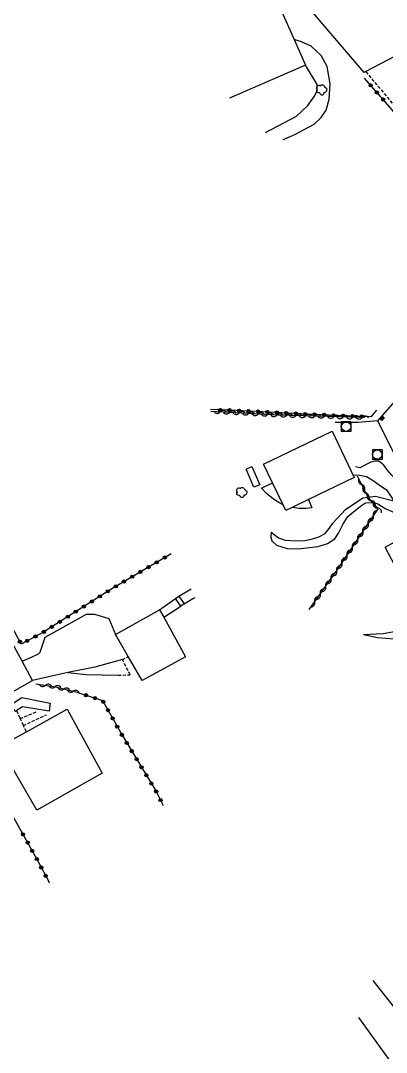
# Model space of a CAD drawing. Header units: millimetres. Extents: x 267000 to 268001, y 124012 to 125001.
# Drawn here: x 267680.7 to 267738.6, y 124495.3 to 124658.7 of the extents above; entities that cross this region are included whole.
import ezdxf

# ---------------------------------------------------------------- set-up
doc = ezdxf.new("R2010")
doc.units = ezdxf.units.MM
doc.linetypes.add('DASHED', pattern=[0.75, 0.5, -0.25])
doc.layers.get('0').update_dxf_attribs({"linetype": 'CONTINUOUS'})
for name, color, linetype in [('W0008', 7, 'CONTINUOUS'), ('W0017', 7, 'CONTINUOUS'), ('W0101', 7, 'CONTINUOUS'), ('W0104', 1, 'CONTINUOUS'), ('W0105', 7, 'CONTINUOUS'), ('W0112', 1, 'DASHED'), ('W0211', 2, 'CONTINUOUS'), ('W0214', 2, 'CONTINUOUS'), ('W0300', 7, 'CONTINUOUS'), ('W0310', 3, 'CONTINUOUS'), ('W0323', 7, 'CONTINUOUS'), ('W0401', 7, 'CONTINUOUS'), ('W0420', 7, 'CONTINUOUS')]:
    doc.layers.add(name, color=color, linetype=linetype)

# ---------------------------------------------------------------- blocks, each defined once
blk = doc.blocks.new('T420')
for p, q in [((0.75, 0.75), (-0.75, 0.75)), ((-0.75, 0.75), (-0.75, -0.75)), ((0.75, 0.75), (0.75, -0.75)), ((0.75, -0.75), (-0.75, -0.75))]:
    blk.add_line(p, q)
blk.add_ellipse((0, 0), major_axis=(-0.53, 0.53), ratio=1, start_param=3.926991, end_param=10.210176)
blk = doc.blocks.new('T401')
for p, q in [((-0.3, 0.3), (0, 0.3)), ((-0.3, -0.25), (-0.3, 0.3)), ((-0.3, 0.15), (0, 0.15)), ((-0.3, 0), (0, 0)), ((0, 0.3), (0, -0.25)), ((-0.3, -0.15), (0, -0.15)), ((-0.3, -0.25), (-0.3, -0.3)), ((-0.3, -0.3), (0, -0.3)), ((0, -0.3), (0, -0.25))]:
    blk.add_line(p, q)
blk = doc.blocks.new('T300')
for p, q in [((-0.8, 0.51), (-0.86, 0.34)), ((-0.86, 0.34), (-0.86, 0.17)), ((-0.86, 0.17), (-0.74, 0.06)), ((-0.69, 0.63), (-0.8, 0.51)), ((-0.8, -0.06), (-0.74, 0.06)), ((-0.74, 0.06), (-0.69, 0.11)), ((-0.57, 0.69), (-0.69, 0.63)), ((-0.46, 0.69), (-0.57, 0.69)), ((-0.29, 0.63), (-0.46, 0.69)), ((-0.29, 0.63), (-0.17, 0.74)), ((-0.23, 0.57), (-0.29, 0.63)), ((-0.17, 0.74), (-0.06, 0.8)), ((-0.06, 0.8), (0.06, 0.8)), ((0.06, 0.8), (0.23, 0.74)), ((0.23, 0.74), (0.34, 0.63)), ((0.34, 0.63), (0.4, 0.51)), ((0.46, 0.46), (0.34, 0.46)), ((0.4, 0.51), (0.4, 0.46)), ((0.57, 0.4), (0.46, 0.46)), ((0.57, 0.4), (0.69, 0.29)), ((0.69, 0.29), (0.74, 0.17)), ((0.74, 0.06), (0.69, -0.17)), ((0.74, 0.17), (0.74, 0.06)), ((-0.8, -0.17), (-0.8, -0.06)), ((-0.8, -0.23), (-0.8, -0.17)), ((-0.74, -0.34), (-0.8, -0.23)), ((-0.69, -0.4), (-0.74, -0.34)), ((-0.51, -0.46), (-0.69, -0.4)), ((-0.4, -0.46), (-0.51, -0.46)), ((-0.4, -0.46), (-0.34, -0.46)), ((-0.34, -0.46), (-0.34, -0.4)), ((-0.34, -0.51), (-0.34, -0.46)), ((-0.29, -0.63), (-0.34, -0.51)), ((-0.17, -0.74), (-0.29, -0.63)), ((-0.06, -0.8), (-0.17, -0.74)), ((0.06, -0.8), (-0.06, -0.8)), ((0.17, -0.74), (0.06, -0.8)), ((0.23, -0.69), (0.17, -0.74)), ((0.29, -0.46), (0.23, -0.46)), ((0.29, -0.63), (0.23, -0.69)), ((0.46, -0.4), (0.29, -0.46)), ((0.34, -0.51), (0.29, -0.63)), ((0.34, -0.51), (0.34, -0.46)), ((0.57, -0.34), (0.46, -0.4)), ((0.63, -0.29), (0.57, -0.34)), ((0.69, -0.17), (0.63, -0.29))]:
    blk.add_line(p, q)
blk = doc.blocks.new('t323o')
at = {"color": 0, "linetype": 'Continuous'}
for radius in [0.25, 0.15]:
    blk.add_circle((0, 0), radius, dxfattribs=at)
blk = doc.blocks.new('t310o')
at = {"color": 0, "linetype": 'Continuous'}
for centre, start, end in [((-0.5, 0.38), 216.8699, 323.1304), ((0.5, -0.37), 36.8699, 143.1303)]:
    blk.add_arc(centre, 0.625, start, end, dxfattribs=at)

msp = doc.modelspace()

# ---------------------------------------------------------------- linework, layer by layer
at = {"layer": 'W0008'}
for points in [[(267767.64, 124608.85), (267749.4, 124599.24), (267743.66, 124600.79), (267740.71, 124599.25), (267737.2, 124595.33), (267741.33, 124587.14), (267745.91, 124586.89), (267749.18, 124588.7)], [(267678.54, 124551.92), (267682.59, 124554.16), (267680.91, 124557.25), (267678.97, 124560.84)]]:
    msp.add_lwpolyline(points, dxfattribs=at)
at = {"layer": 'W0017'}
for points in [[(267737.2, 124595.33), (267734.16, 124595.05), (267730.5, 124595.06)], [(267742.64, 124582.71), (267742.18, 124583.37), (267740.75, 124585.24), (267740.38, 124585.87), (267739.52, 124586.69), (267738.75, 124587.54), (267738.22, 124588.3), (267737.46, 124588.92), (267736.8, 124588.92), (267736.17, 124588.75), (267734.43, 124587.88), (267733.73, 124588.04)], [(267680.91, 124557.25), (267682.43, 124557.89), (267683.52, 124558.42), (267683.78, 124558.69), (267684.56, 124561.04), (267691.14, 124564.67), (267692.4, 124564.68), (267694.65, 124564), (267695.72, 124561.49)], [(267696.81, 124557.49), (267692.46, 124556.28), (267688.17, 124555.45), (267687.21, 124555.26), (267682.59, 124554.16)], [(267736.49, 124506.67), (267740.09, 124502.12)], [(267749.16, 124480.39), (267746.94, 124482.94), (267741.11, 124491.3), (267734.28, 124500.8)]]:
    msp.add_lwpolyline(points, dxfattribs=at)
at = {"layer": 'W0101'}
for points in [[(267722.72, 124581.12), (267722.28, 124582.03), (267720.61, 124585.48), (267719.18, 124588.43), (267730.02, 124593.67), (267733.52, 124586.33), (267726.28, 124582.83), (267723.71, 124581.59)], [(267742.68, 124567.29), (267738.42, 124575.32), (267742.38, 124577.44), (267742.62, 124576.95), (267746, 124578.76), (267749.63, 124580.71), (267749.78, 124580.43), (267753.93, 124572.58), (267750.55, 124570.7), (267750.25, 124571.26)], [(267699.92, 124554.18), (267697.73, 124557.99), (267695.72, 124561.49), (267702.7, 124565.39), (267703.35, 124564.23), (267706.83, 124557.95), (267699.92, 124554.18)], [(267683.23, 124533.62), (267677.73, 124543.23), (267677.43, 124543.76), (267681.59, 124546.06), (267688.06, 124549.63), (267693.59, 124539.49), (267683.23, 124533.62)]]:
    msp.add_lwpolyline(points, close=True, dxfattribs=at)
at = {"layer": 'W0104'}
for points in [[(267717.19, 124671), (267724, 124655.68), (267725.8, 124651.64), (267713.8, 124646.43)], [(267750.53, 124658.55), (267735.38, 124650.61), (267735.14, 124650.49), (267718.65, 124669.81), (267720.77, 124671)], [(267722.28, 124582.03), (267721.58, 124582.39), (267720.75, 124582.92), (267719.66, 124583.8), (267718.86, 124584.66), (267720.61, 124585.48)], [(267726.28, 124582.83), (267726.82, 124581.52), (267725.89, 124581.41), (267724.84, 124581.41), (267723.71, 124581.59)]]:
    msp.add_lwpolyline(points, dxfattribs=at)
at = {"layer": 'W0105'}
for points in [[(267717.61, 124584.8), (267716.41, 124587.64), (267717.29, 124588.1), (267718.56, 124585.17)], [(267706.06, 124565.97), (267705.2, 124567.19), (267705.73, 124567.55), (267706.59, 124566.34)], [(267679.81, 124549.26), (267679.21, 124550.37), (267680.89, 124551.47), (267685.38, 124550.57), (267685.19, 124549.35), (267680.96, 124549.99)]]:
    msp.add_lwpolyline(points, close=True, dxfattribs=at)
at = {"layer": 'W0112'}
for points in [[(267735.38, 124650.61), (267744.88, 124639.24), (267757.49, 124645.84)], [(267696.13, 124555.01), (267698.04, 124555.09), (267696.81, 124557.49), (267697.73, 124557.99)], [(267681.59, 124546.06), (267681.12, 124547.05), (267680.62, 124548.15), (267680.59, 124548.23), (267680.05, 124549.38)], [(267680.62, 124548.15), (267683.35, 124549.3)], [(267681.12, 124547.05), (267684.77, 124548.74)]]:
    msp.add_lwpolyline(points, dxfattribs=at)
at = {"layer": 'W0211'}
for points in [[(267722.28, 124639.84), (267724.15, 124640.66), (267727.17, 124642.32), (267728.32, 124643.35), (267729.08, 124644.51), (267729.56, 124646.26), (267729.75, 124648.68), (267729.27, 124651.41), (267728.3, 124653.19), (267726.71, 124654.64), (267725.19, 124655.32), (267724, 124655.68)], [(267733.34, 124586.75), (267734.43, 124586.69), (267735.46, 124586.5), (267736.55, 124585.88), (267737.51, 124585.19), (267738.64, 124584.37), (267739.8, 124582.66)], [(267720.38, 124577.7), (267720.35, 124576.88), (267720.49, 124576.31), (267721.25, 124575.62), (267722.94, 124575.11), (267724.66, 124575.05), (267727.83, 124575.4), (267729.28, 124575.87), (267730.46, 124576.63), (267731.05, 124577.53), (267731.73, 124578.88), (267732.52, 124580.14), (267734.53, 124581.77), (267735.35, 124582.3), (267736.47, 124582.37), (267736.6, 124582.38), (267737.3, 124582.15), (267738.42, 124581.4), (267739.65, 124580.88), (267741.73, 124579.76), (267743.12, 124579.28), (267743.85, 124579.25)], [(267703.35, 124564.23), (267706.06, 124565.97)], [(267706.59, 124566.34), (267707.97, 124567.17), (267708.32, 124567.35)], [(267735.03, 124561.47), (267737.25, 124560.98), (267739.89, 124560.77)], [(267688.17, 124555.45), (267691.08, 124555.15), (267696.13, 124555.01)]]:
    msp.add_lwpolyline(points, dxfattribs=at)
at = {"layer": 'W0214'}
for points in [[(267719.47, 124640.97), (267724.41, 124643.57), (267726.18, 124645.23), (267727.23, 124646.72), (267727.66, 124647.64), (267727.65, 124648.6), (267725.8, 124651.64)], [(267735.03, 124561.47), (267738.1, 124561.65), (267742.22, 124562.36), (267746.18, 124564.1), (267755.26, 124568.87), (267755.63, 124569.21), (267755.89, 124569.6), (267755.95, 124570.16), (267755.91, 124570.99), (267755.44, 124572.57), (267753.14, 124577.25), (267751.3, 124581.76), (267750.83, 124583.28), (267750.79, 124584.53), (267750.51, 124585.73)], [(267720.38, 124577.7), (267721.54, 124576.78), (267722.6, 124576.39), (267724.35, 124576.3), (267725.71, 124576.34), (267726.79, 124576.55), (267727.95, 124576.95), (267728.94, 124577.45), (267729.59, 124578.25), (267730.15, 124579.11), (267732.15, 124581.26), (267734.88, 124583.1), (267735.76, 124583.23), (267736.93, 124583.4), (267739.8, 124582.66)], [(267705.73, 124567.55), (267707.69, 124568.72)], [(267702.7, 124565.39), (267705.2, 124567.19)]]:
    msp.add_lwpolyline(points, dxfattribs=at)
at = {"layer": 'W0310'}
for points in [[(267735.24, 124595.82), (267721.43, 124596.21), (267710.82, 124596.8)], [(267726.42, 124565.41), (267730.8, 124571.62), (267737.31, 124581.36), (267736.47, 124582.37), (267735.76, 124583.23), (267735.62, 124583.4), (267734.08, 124586.53)], [(267683.12, 124553.64), (267686.23, 124553.16), (267689.6, 124552.32)]]:
    msp.add_lwpolyline(points, dxfattribs=at)
at = {"layer": 'W0323'}
for points in [[(267745.65, 124637.22), (267745.45, 124637.47), (267739.17, 124645), (267735.15, 124649.57)], [(267736.2, 124595.95), (267731.71, 124596.12), (267725.13, 124596.42), (267714.83, 124596.96), (267710.79, 124597.08)], [(267736.2, 124595.95), (267737.12, 124597.01)], [(267704.56, 124574.26), (267704.03, 124573.95), (267695.14, 124568.72), (267684.18, 124561.76), (267680.76, 124559.96), (267679.25, 124562.83), (267678.59, 124564.1), (267673.52, 124573.72), (267673.26, 124574.2), (267669.42, 124581.38), (267666.51, 124586.82)], [(267689.6, 124552.32), (267693.67, 124550.99), (267696.91, 124545.26), (267702.1, 124536.7), (267703.29, 124534.4)], [(267674.57, 124541.66), (267676.73, 124537.52), (267683, 124526.36), (267685.04, 124522.54), (267685.14, 124522.32), (267685.22, 124522.14)]]:
    msp.add_lwpolyline(points, dxfattribs=at)

# ---------------------------------------------------------------- block references
at = {"layer": 'W0300', "rotation": 359.9999899820874}
for p in [(267728.43, 124647.71), (267715.76, 124583.95)]:
    msp.add_blockref('T300', p, dxfattribs=at)
at = {"layer": 'W0310'}
for p, rotation in [((267712.32, 124596.72), 176.7840621851921), ((267713.81, 124596.63), 176.7840621851921), ((267715.31, 124596.55), 176.7840621851921), ((267716.81, 124596.46), 176.7840621851921), ((267718.31, 124596.38), 176.7840621851921), ((267719.8, 124596.3), 176.7840621851921), ((267721.3, 124596.21), 176.7840621851921), ((267722.8, 124596.17), 178.3939970107093), ((267724.3, 124596.12), 178.3939970107093), ((267725.8, 124596.08), 178.3939970107093), ((267727.3, 124596.04), 178.3939970107093), ((267728.8, 124596), 178.3939970107093), ((267730.3, 124595.96), 178.3939970107093), ((267731.8, 124595.91), 178.3939970107093), ((267733.3, 124595.87), 178.3939970107093), ((267734.8, 124595.83), 178.3939970107093), ((267734.72, 124585.22), 116.1532816172745), ((267735.38, 124583.88), 116.1532816172745), ((267736.24, 124582.66), 129.7595081113234), ((267737.2, 124581.5), 129.7497272712719), ((267736.58, 124580.27), 56.2218123043592), ((267735.75, 124579.02), 56.2218123043592), ((267734.08, 124576.53), 56.2218123043592), ((267734.91, 124577.77), 56.2218123043592), ((267733.25, 124575.28), 56.2218123043592), ((267732.41, 124574.03), 56.2218123043592), ((267730.74, 124571.54), 54.78509881573612), ((267731.58, 124572.79), 56.2218123043592), ((267729.88, 124570.32), 54.78509881573612), ((267729.01, 124569.09), 54.78509881573612), ((267727.28, 124566.64), 54.78509881573612), ((267728.15, 124567.86), 54.78509881573612), ((267684.61, 124553.41), 351.2510654057637), ((267686.09, 124553.18), 351.2510654057637), ((267687.55, 124552.83), 346.0157272917787), ((267689, 124552.47), 346.0157272917787)]:
    msp.add_blockref('t310o', p, dxfattribs=dict(at, rotation=rotation))
at = {"layer": 'W0323'}
for p, rotation in [((267736.14, 124648.44), 131.3409889891121), ((267737.13, 124647.31), 131.3409889891121), ((267738.12, 124646.19), 131.3409889891121), ((267712.29, 124597.03), 178.2777076930853), ((267713.79, 124596.99), 178.2777076930853), ((267715.29, 124596.93), 177.0111448370992), ((267716.79, 124596.85), 177.0111448370992), ((267718.28, 124596.78), 177.0111448370992), ((267719.78, 124596.7), 177.0111448370992), ((267721.28, 124596.62), 177.0111448370992), ((267722.78, 124596.54), 177.0111448370992), ((267724.28, 124596.46), 177.0111448370992), ((267725.77, 124596.39), 177.4298666065048), ((267727.27, 124596.32), 177.4298666065048), ((267728.77, 124596.26), 177.4298666065048), ((267730.27, 124596.19), 177.4298666065048), ((267731.77, 124596.12), 177.7939720975134), ((267733.27, 124596.06), 177.7939720975134), ((267734.77, 124596.01), 177.7939720975134), ((267703.53, 124573.66), 210.4892089861411), ((267700.95, 124572.14), 210.4892089861411), ((267702.24, 124572.9), 210.4892089861411), ((267698.36, 124570.62), 210.4892089861411), ((267699.65, 124571.38), 210.4892089861411), ((267695.77, 124569.09), 210.4892089861411), ((267697.07, 124569.85), 210.4892089861411), ((267693.23, 124567.51), 212.4254951377816), ((267694.5, 124568.31), 212.4254951377816), ((267690.7, 124565.9), 212.4254951377816), ((267691.96, 124566.7), 212.4254951377816), ((267688.16, 124564.29), 212.4254951377816), ((267689.43, 124565.09), 212.4254951377816), ((267685.63, 124562.68), 212.4254951377816), ((267686.9, 124563.48), 212.4254951377816), ((267683.05, 124561.16), 207.7571612428485), ((267684.37, 124561.88), 212.4254951377816), ((267680.57, 124560.32), 117.5916058713369), ((267681.72, 124560.46), 207.7571612428485), ((267691.03, 124551.85), 341.8698130874974), ((267692.46, 124551.39), 341.8698130874974), ((267693.78, 124550.8), 299.4531372748449), ((267694.52, 124549.49), 299.4531372748449), ((267695.26, 124548.18), 299.4531372748449), ((267695.99, 124546.88), 299.4531372748449), ((267696.73, 124545.57), 299.4531372748449), ((267697.5, 124544.28), 301.2670513859038), ((267698.28, 124543), 301.2670513859038), ((267699.06, 124541.72), 301.2670513859038), ((267699.83, 124540.44), 301.2670513859038), ((267700.61, 124539.16), 301.2670513859038), ((267701.39, 124537.87), 301.2670513859038), ((267702.16, 124536.59), 297.3035165717958), ((267702.85, 124535.25), 297.3035165717958), ((267681.05, 124529.83), 299.318978723115), ((267681.79, 124528.52), 299.318978723115), ((267682.52, 124527.21), 299.318978723115), ((267683.25, 124525.9), 298.0514581048761), ((267683.95, 124524.57), 298.0514581048761), ((267684.66, 124523.25), 298.0514581048761)]:
    msp.add_blockref('t323o', p, dxfattribs=dict(at, rotation=rotation))
at = {"layer": 'W0401', "rotation": 138.1405386248385}
msp.add_blockref('T401', (267737.88, 124595.76), dxfattribs=at)
at = {"layer": 'W0420', "rotation": 359.9999899820874}
for p in [(267732.24, 124594.39), (267737.19, 124589.96)]:
    msp.add_blockref('T420', p, dxfattribs=at)

doc.saveas('drawing.dxf')
